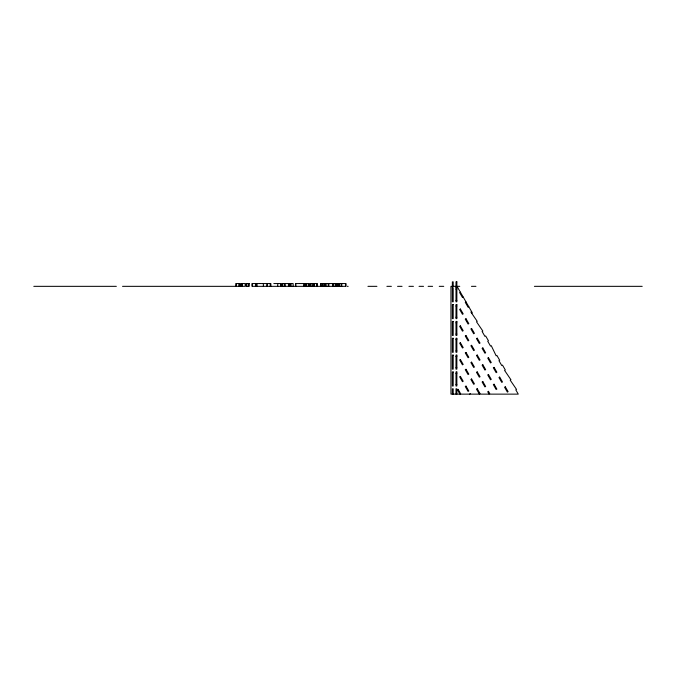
<?xml version="1.0" encoding="UTF-8"?>
<svg xmlns="http://www.w3.org/2000/svg" width="676" height="676" viewBox="0 0 676 676"><rect width="100%" height="100%" fill="white"/><g stroke="black" fill="none" stroke-linecap="round" stroke-linejoin="round"><path stroke-width="1.01" d="M471.586 313.275L472.321 312.853L457.576 287.325L456.004 287.748M460.381 292.184L459.655 292.607L462.46 297.465L463.195 297.043M466.001 301.91L465.274 302.333L468.079 307.191L468.806 306.769M471.611 311.636L470.885 312.058L477.231 321.362L476.495 321.776L482.841 331.079L482.115 331.502L484.92 336.369L485.647 335.947L488.461 340.805L487.726 341.228L490.539 346.087L491.266 345.673L496.15 355.813L496.877 355.39L499.682 360.257L498.956 360.68L501.761 365.539L502.496 365.116L505.302 369.983L504.575 370.397L510.912 379.701L510.186 380.123L516.532 389.427L515.796 389.849L518.272 394.133L450.951 394.133L450.951 286.337L459.756 286.337M460.669 393.728L459.925 394.133M469.626 394.083L470.352 393.66M241.923 283.557L245.202 283.557L245.202 286.337L122.533 286.337M255.714 283.557L252.173 283.557L252.173 286.337L255.714 286.337M259.643 283.557L256.365 283.557L256.365 286.337L325.384 286.337M260.057 283.557L263.429 283.557M263.826 283.557L267.197 283.557L267.121 286.337L267.088 283.557M267.595 283.557L270.865 283.557L270.865 286.337M273.814 283.557L277.76 283.557L277.709 286.337M278.081 283.557L281.191 283.557L281.191 286.337M285.838 283.557L289.108 283.557L289.108 286.337M299.198 283.557L295.657 283.557L295.657 286.337M299.578 283.557L303.068 283.557M314.07 283.557L317.348 283.557L317.348 286.337M325.781 283.557L328.891 283.557L328.891 286.337L325.781 286.337M329.542 283.557L332.516 283.557L332.516 286.337L329.542 286.337M337.823 283.557L337.07 283.557L337.07 286.337L337.823 286.337L337.823 283.557L337.772 286.337M342.462 283.557L345.833 283.557L345.833 286.337L342.462 286.337M33.8 286.337L116.34 286.337M347.303 286.337L348.148 286.337M367.947 286.337L376.929 286.337M386.892 286.337L391.379 286.337M397.564 286.337L402.051 286.337M408.946 286.337L413.433 286.337M419.035 286.337L423.531 286.337M428.102 286.337L432.598 286.337M439.239 286.337L443.735 286.337M471.459 286.337L475.946 286.337M534.403 286.337L642.2 286.337M452.354 287.748L453.199 287.748L453.199 301.783L452.354 301.783L452.354 281.85L453.199 281.85L453.199 286.337M456.004 289.151L456.849 289.151M456.004 300.372L456.849 300.372M456.004 305.991L456.849 305.991M456.004 317.221L456.849 317.221M456.004 322.832L456.849 322.832M456.004 334.062L456.849 334.062M456.004 339.673L456.849 339.673M456.004 350.903L456.849 350.903M456.004 356.522L456.849 356.522M456.004 367.752L456.849 367.752M456.004 373.363L456.849 373.363M456.004 384.593L456.849 384.593M456.849 286.337L457.576 287.325M456.849 394.133L456.849 388.801L456.004 388.801L456.004 394.133M453.199 394.133L453.199 388.801L452.354 388.801L452.354 394.133M345.766 283.557L345.723 286.337M341.152 283.557L341.152 286.337M339.394 283.557L339.394 286.337M337.121 283.557L337.121 286.337M335.524 283.557L335.524 286.337M333.767 283.557L333.767 286.337M328.232 283.557L328.232 286.337M326.094 283.557L326.094 286.337M325.046 286.337L325.046 283.557L320.585 283.557L320.585 286.337M324.353 283.557L324.353 286.337M323.001 283.557L323.001 286.337M322.579 283.557L322.579 286.337M321.235 283.557L321.235 286.337M316.731 283.557L316.731 286.337M314.484 283.557L314.45 286.337M313.419 286.337L313.419 283.557L310.352 283.557L310.352 286.337M312.76 283.557L312.76 286.337M311.011 283.557L311.011 286.337M309.388 286.337L309.431 283.557L308.678 283.557L308.729 286.337M308.231 286.337L308.231 283.557L303.744 283.557L303.744 286.337M306.363 283.557L306.363 286.337M305.915 283.557L305.915 286.337M305.772 283.557L305.805 286.337M304.394 283.557L304.394 286.337M295.708 283.557L295.708 286.337M293.13 286.337L293.13 283.557L289.607 283.557L289.607 286.337M291.026 283.557L291.026 286.337M290.325 283.557L290.325 286.337M288.458 283.557L288.458 286.337M285.179 286.337L285.179 283.557L282.112 283.557L282.112 286.337M284.528 283.557L284.528 286.337M282.771 283.557L282.771 286.337M280.54 283.557L280.54 286.337M270.214 283.557L270.214 286.337M263.353 283.557L263.353 286.337M257.024 283.557L257.024 286.337M255.511 283.557L255.46 286.337M252.224 283.557L252.224 286.337M248.565 283.557L248.565 286.337M246.808 283.557L246.808 286.337M241.231 286.337L241.273 283.557L240.529 283.557L240.529 286.337M239.558 286.337L239.558 283.557L235.772 283.557L235.772 286.337M238.865 283.557L238.865 286.337M236.465 283.557L236.465 286.337M460.381 309.025L459.655 309.447L462.46 314.315L463.195 313.892L460.381 309.025M466.001 318.751L465.274 319.173L468.079 324.032L468.806 323.618L466.001 318.751M460.381 325.874L459.655 326.288L462.46 331.155L463.195 330.733L460.381 325.874M471.611 328.477L470.885 328.899L473.69 333.758L474.425 333.336L471.611 328.477M466.001 335.592L465.274 336.014L468.079 340.881L468.806 340.459L466.001 335.592M460.381 342.715L459.655 343.138L462.46 347.996L463.195 347.574L460.381 342.715M477.231 338.203L476.495 338.625L479.309 343.484L480.036 343.062L477.231 338.203M471.611 345.318L470.885 345.74L473.69 350.607L474.425 350.185L471.611 345.318M466.001 352.441L465.274 352.864L468.079 357.722L468.806 357.3L466.001 352.441M460.381 359.556L459.655 359.978L462.46 364.837L463.195 364.423L460.381 359.556M482.841 347.929L482.115 348.343L484.92 353.21L485.647 352.787L482.841 347.929M477.231 355.044L476.495 355.466L479.309 360.325L480.036 359.911L477.231 355.044M471.611 362.167L470.885 362.581L473.69 367.448L474.425 367.026L471.611 362.167M466.001 369.282L465.274 369.704L468.079 374.563L468.806 374.141L466.001 369.282M488.461 357.646L487.726 358.069L490.539 362.936L491.266 362.513L488.461 357.646M460.381 376.397L459.655 376.819L462.46 381.686L463.195 381.264L460.381 376.397M482.841 364.77L482.115 365.192L484.92 370.051L485.647 369.628L482.841 364.77M477.231 371.885L476.495 372.307L479.309 377.174L480.036 376.752L477.231 371.885M471.611 379.008L470.885 379.43L473.69 384.289L474.425 383.867L471.611 379.008M494.072 367.372L493.345 367.795L496.15 372.662L496.877 372.239L494.072 367.372M458.142 389.351L457.407 389.773L459.376 393.178L460.102 392.756L458.142 389.351M466.001 386.123L465.274 386.545L468.079 391.412L468.806 390.99L466.001 386.123M488.461 374.496L487.726 374.918L490.539 379.777L491.266 379.354L488.461 374.496M482.841 381.61L482.115 382.033L484.92 386.892L485.647 386.478L482.841 381.61M477.231 388.734L476.495 389.156L479.309 394.015L480.036 393.593L477.231 388.734M499.682 377.098L498.956 377.521L501.761 382.379L502.496 381.965L499.682 377.098M494.072 384.221L493.345 384.636L496.15 389.503L496.877 389.08L494.072 384.221M488.461 391.336L487.726 391.759L488.993 393.947L489.72 393.525L488.461 391.336M505.302 386.824L504.575 387.247L507.38 392.105L508.107 391.683L505.302 386.824M456.849 281.85L456.004 281.85L456.004 301.783L456.849 301.783L456.849 281.85M249.216 283.557L246.149 283.557L246.149 286.337L249.216 286.337L249.216 283.557M336.183 283.557L333.116 283.557L333.116 286.337L336.183 286.337L336.183 283.557M341.811 283.557L338.744 283.557L338.744 286.337L341.811 286.337L341.811 283.557M453.199 304.589L452.354 304.589L452.354 318.624L453.199 318.624L453.199 304.589M456.849 304.589L456.004 304.589L456.004 318.624L456.849 318.624L456.849 304.589M453.199 321.43L452.354 321.43L452.354 335.465L453.199 335.465L453.199 321.43M456.849 321.43L456.004 321.43L456.004 335.465L456.849 335.465L456.849 321.43M453.199 338.27L452.354 338.27L452.354 352.306L453.199 352.306L453.199 338.27M456.849 338.27L456.004 338.27L456.004 352.306L456.849 352.306L456.849 338.27M453.199 355.12L452.354 355.12L452.354 369.155L453.199 369.155L453.199 355.12M456.849 355.12L456.004 355.12L456.004 369.155L456.849 369.155L456.849 355.12M453.199 371.961L452.354 371.961L452.354 385.996L453.199 385.996L453.199 371.961M456.849 371.961L456.004 371.961L456.004 385.996L456.849 385.996L456.849 371.961M242.329 286.337L242.329 283.557L242.295 286.337"/></g></svg>
